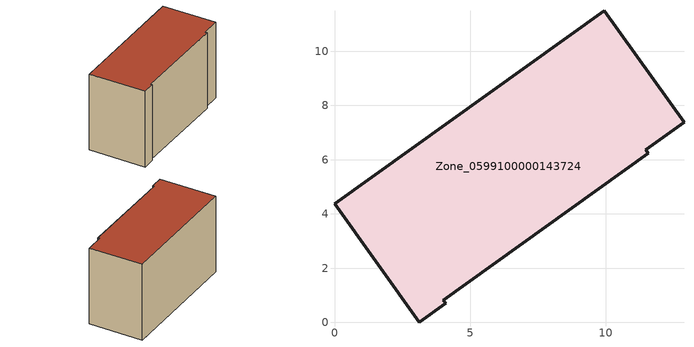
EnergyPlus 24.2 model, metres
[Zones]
Zone_0599100000143724
 floor ground (C_G): 0,4.37 9.94,11.49 12.89,7.38 11.47,6.36 11.57,6.23 4.01,0.82 4.1,0.7 3.12,0 z0
 wall outside (C_F): 3.12,0 4.1,0.7 4.01,0.82 11.57,6.23 11.47,6.36 12.89,7.38 9.94,11.49 0,4.37 3.12,0 z0:7.4
 roof outside (C_R): 9.94,11.49 0,4.37 3.12,0 4.1,0.7 4.01,0.82 11.57,6.23 11.47,6.36 12.89,7.38 z7.4
[BUILDING]
Pand.0599100000143724: North Axis=0; Terrain=City; Loads Convergence Tolerance Value=0.04; Temperature Convergence Tolerance Value=0.4; Solar Distribution=FullExterior; Maximum Number of Warmup Days=25; Minimum Number of Warmup Days=1
[Site:Location]
Rotterdam.The.Hague.AP_ZH_NLD Design_Conditions: Latitude=51.96; Longitude=4.45; Time Zone=1; Elevation=-4.5
[SITE:GROUNDTEMPERATURE:BUILDINGSURFACE]
18, 18, 18, 18, 18, 18, 18, 18, 18, 18, 18, 18
[MATERIAL] Thermal Absorptance=0.9; Solar Absorptance=0.7; Visible Absorptance=0.7
Name | Roughness | Thickness | Conductivity | Density | Specific Heat
G.TI.1975-1991 | MediumSmooth | 0.15 | 0.288461 | 540 | 1210
F.TI.1975-1991 | Rough | 0.3 | 0.230769 | 1920 | 840
R.TI.1975-1991 | MediumRough | 0.2 | 0.153846 | 1500 | 1000
[CONSTRUCTION]
C_G: G.TI.1975-1991
C_F: F.TI.1975-1991
C_R: R.TI.1975-1991
[ZONE]
Zone_0599100000143724: Type=1; Multiplier=1; Ceiling Height=Autocalculate; Volume=Autocalculate; Floor Area=autocalculate; Part of Total Floor Area=Yes
[ZONEINFILTRATION:DESIGNFLOWRATE]
Infil_Zone_0599100000143724: Zone or ZoneList or Space or SpaceList=Zone_0599100000143724; Schedule=AlwaysOn; Design Flow Rate Calculation Method=Flow/Area; Flow Rate per Floor Area=0.003; Constant Term Coefficient=1; Temperature Term Coefficient=0; Velocity Term Coefficient=0; Velocity Squared Term Coefficient=0
[HVACTEMPLATE:ZONE:IDEALLOADSAIRSYSTEM]
Zone_0599100000143724: Maximum Heating Supply Air Temperature=50; Minimum Cooling Supply Air Temperature=13; Maximum Heating Supply Air Humidity Ratio=0.0156; Minimum Cooling Supply Air Humidity Ratio=0.0077; Heating Limit=NoLimit; Cooling Limit=NoLimit; Dehumidification Control Type=ConstantSensibleHeatRatio; Cooling Sensible Heat Ratio=0.7; Dehumidification Setpoint=60; Humidification Control Type=None; Humidification Setpoint=30; Outdoor Air Method=None; Outdoor Air Flow Rate per Person=0.00944; Outdoor Air Flow Rate per Zone Floor Area=0; Outdoor Air Flow Rate per Zone=0; Demand Controlled Ventilation Type=None; Outdoor Air Economizer Type=NoEconomizer; Heat Recovery Type=None; Sensible Heat Recovery Effectiveness=0.7; Latent Heat Recovery Effectiveness=0.65
[ZONECONTROL:THERMOSTAT]
ThermostatControl_Zone_0599100000143724: Zone or ZoneList=Zone_0599100000143724; Control Type Schedule=DualSetpointControlType; Control 1=Thermostat_Zone_0599100000143724; Temperature Difference Between Cutout And Setpoint=0
[THERMOSTATSETPOINT:DUALSETPOINT]
Thermostat_Zone_0599100000143724: Heating Setpoint Temperature Schedule=HeatingSetpoint_Zone_0599100000143724; Cooling Setpoint Temperature Schedule=CoolingSetpoint_Zone_0599100000143724
[SCHEDULE:COMPACT]
HeatingSetpoint_Zone_0599100000143724: Through: 12/31, For: AllDays, Until: 24:00, 21
CoolingSetpoint_Zone_0599100000143724: Through: 12/31, For: AllDays, Until: 24:00, 24
DualSetpointControlType: Through: 12/31, For: AllDays, Until: 24:00, 4
AlwaysOn: Through: 12/31, For: AllDays, Until: 24:00, 1
